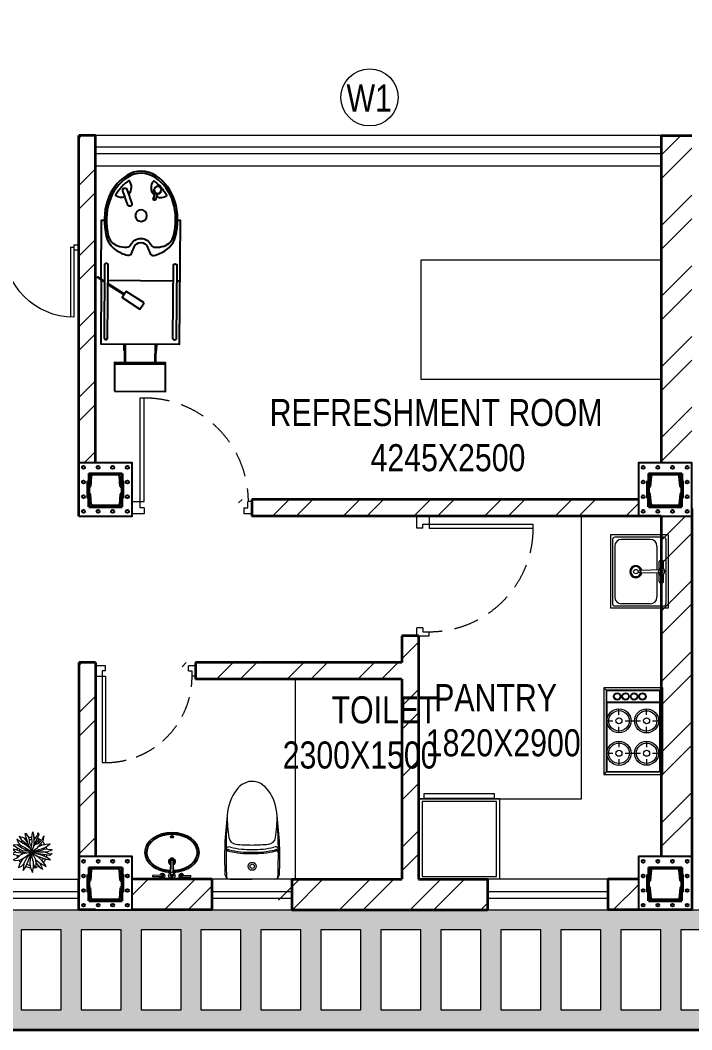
# Model space of a CAD drawing. Header units: millimetres. Extents: x 19543921 to 20171754, y -3528062 to -3222959.
# Drawn here: x 19589047 to 19594087, y -3297071 to -3289496 of the extents above; entities that cross this region are included whole.
import ezdxf

# ---------------------------------------------------------------- set-up
doc = ezdxf.new("R2010")
doc.units = ezdxf.units.MM
doc.header["$MEASUREMENT"] = 0
doc.linetypes.add('CONTINUA', pattern=[0])
doc.linetypes.add('DASHED', pattern=[0.75, 0.5, -0.25])
for name, color, linetype, lineweight in [('Door-Window', 112, 'Continuous', 15), ('EDIFICIO', 5, 'Continuous', 0), ('ele 1', 24, 'Continuous', 35), ('Fittings', 9, 'Continuous', 0), ('FURNITURE', 34, 'Continuous', 5), ('hach', 8, 'Continuous', 0), ('HACTH', 9, 'Continuous', 9), ('hatch LOW', 8, 'Continuous', 5), ('text', 142, 'Continuous', 9), ('wall', 1, 'Continuous', 35), ('wall line', 6, 'Continuous', 13), ('Windows', 4, 'Continuous', 13)]:
    doc.layers.add(name, color=color, linetype=linetype, lineweight=lineweight)
doc.layers.add('Mobiliario', color=50, linetype='CONTINUA')
doc.styles.add('DIM', font='arial.ttf', dxfattribs={"width": 0.8, "height": 45})
doc.linetypes.add('ZIGZAG', pattern='A,0.0001,-0.2,[131,ltypeshp.shx,S=0.2,R=0,X=-0.2,Y=0],-0.4,[131,ltypeshp.shx,S=0.2,R=180,X=0.2,Y=0],-0.2', length=0.8001)
pattern_1 = [(45, (-50772.9, -116626.18), (-265.165043, 265.165043), []), (45, (-50596.1, -116626.18), (-265.165043, 265.165043), [])]

# ---------------------------------------------------------------- blocks, each defined once
blk = doc.blocks.new('do')
at = {"layer": 'Windows', "linetype": 'Continuous'}
for p, q in [((99288.02, -486.03), (99285.02, -486.03)), ((99285.02, -486.03), (99285.02, -489.03)), ((99288.02, -489.03), (99285.02, -489.03)), ((99288.02, -486.03), (99288.02, -489.03)), ((99288.02, -487.53), (99288.02, -529.53, 0)), ((99290.02, -487.53), (99288.02, -487.53)), ((99290.02, -487.53), (99290.02, -529.53, 0)), ((99330.02, -486.03), (99330.02, -489.03)), ((99333.02, -486.03), (99330.02, -486.03)), ((99333.02, -489.03), (99330.02, -489.03)), ((99333.02, -486.03), (99333.02, -489.03))]:
    blk.add_line(p, q, dxfattribs=at)
blk.add_arc((99288.02, -487.53, 0), 42, 270, 0, dxfattribs=at)
blk = doc.blocks.new('MACETERA')
at = {"color": 1}
blk.add_line((0, 0), (-0.023, 0.006), dxfattribs=at)
for points in [[(0, 0), (-0.009, 0.043), (0.001, 0.132), (-0.001, 0.184), (0.008, 0.241), (0.013, 0.254), (0.021, 0.217), (0.024, 0.158), (0.022, 0.102), (0.012, 0.046)], [(-0.023, 0.049), (-0.079, 0.092), (-0.13, 0.124), (-0.168, 0.148), (-0.19, 0.167), (-0.172, 0.124), (-0.14, 0.087), (-0.089, 0.06), (-0.046, 0.036), (0, 0)], [(-0.053, 0.119), (-0.092, 0.175), (-0.159, 0.197), (-0.135, 0.159), (-0.072, 0.112), (-0.039, 0.082)], [(-0.006, 0.067), (-0.025, 0.11), (-0.033, 0.182), (-0.069, 0.23), (-0.087, 0.237), (-0.078, 0.19), (-0.045, 0.096), (0, 0)], [(0.024, 0.153), (0.059, 0.195), (0.075, 0.225), (0.074, 0.243), (0.086, 0.225), (0.08, 0.197), (0.043, 0.136), (0.017, 0.075)], [(0.039, 0.096), (0.092, 0.159), (0.08, 0.112)], [(-0.203, 0.005), (-0.252, -0.019), (-0.156, -0.042)], [(-0.101, -0.014), (-0.197, -0.001), (-0.218, 0.018), (-0.235, 0.04), (-0.247, 0.047), (-0.199, 0.034), (-0.143, 0.012), (-0.077, -0.003), (-0.042, -0.007)], [(0.07, 0.064), (0.118, 0.089), (0.177, 0.1), (0.23, 0.106), (0.195, 0.078), (0.147, 0.051), (0.114, 0.039), (0.085, 0.029), (0, 0)], [(0.054, -0.042), (0.13, -0.068), (0.178, -0.085), (0.234, -0.095), (0.188, -0.067), (0.134, -0.04), (0, 0)], [(0.165, 0.001), (0.226, -0.02), (0.253, -0.013), (0.223, -0.038), (0.17, -0.031), (0.051, -0.015)], [(-0.098, -0.068), (-0.13, -0.106), (-0.152, -0.141), (-0.167, -0.188), (-0.135, -0.179), (-0.102, -0.146)], [(0.042, -0.088), (0.053, -0.134), (0.103, -0.195), (0.135, -0.211), (0.123, -0.185), (0.101, -0.135)], [(0.02, -0.157), (0.049, -0.199), (0.053, -0.134)]]:
    blk.add_lwpolyline(points, dxfattribs=at)
for points in [[(0, 0), (0.007, 0.034), (0.032, 0.093), (0.088, 0.116), (0.131, 0.164), (0.15, 0.206), (0.138, 0.141), (0.098, 0.098), (0.083, 0.078), (0.053, 0.044), (0.028, 0.028)], [(-0.034, 0.009), (-0.119, 0.02), (-0.182, 0.05), (-0.245, 0.095), (-0.184, 0.096), (-0.125, 0.057), (-0.023, 0.006)], [(-0.058, -0.009), (-0.114, -0.017), (-0.147, -0.037), (-0.182, -0.069), (-0.235, -0.095), (-0.207, -0.104), (-0.144, -0.096), (-0.079, -0.057), (0, 0)], [(0, 0), (-0.063, -0.071), (-0.1, -0.136), (-0.11, -0.229), (-0.088, -0.201), (-0.06, -0.139)], [(0, 0), (-0.021, -0.074), (-0.028, -0.146), (-0.016, -0.194), (0.007, -0.254), (0.02, -0.186), (0.018, -0.123), (0.003, -0.071)], [(0, 0), (0.124, 0.028), (0.167, 0.043), (0.201, 0.041), (0.241, 0.035), (0.253, 0.029), (0.227, 0.018), (0.185, 0.001), (0.137, 0.002), (0.077, 0.003)], [(0.044, -0.09), (0.09, -0.129), (0.131, -0.151), (0.179, -0.176), (0.162, -0.149), (0.123, -0.101), (0.082, -0.06), (0.041, -0.034), (0, 0)]]:
    blk.add_lwpolyline(points, close=True, dxfattribs=at)
at = {"layer": 'EDIFICIO', "color": 2}
for radius, start, end in [(0.19, 128.2978, 136.362), (0.16, 125.3693, 134.0421), (0.19, 112.1899, 117.0444), (0.16, 112.7112, 115.423), (0.19, 90.1802, 100.4342), (0.16, 89.9979, 100.8527), (0.19, 75.6246, 83.1915), (0.16, 80.7652, 81.2941), (0.16, 62.3359, 71.6005), (0.19, 52.5178, 69.5104), (0.16, 53.3221, 57.9441), (0.19, 31.7493, 46.1797), (0.19, 163.8479, 170.2619), (0.19, 145.2798, 152.1809), (0.16, 165.5076, 172.4516), (0.16, 147.0701, 153.3756), (0.16, 36.1162, 45.9028), (0.16, 15.195, 20.2569), (0.19, 13.7843, 21.7469), (0.19, 358.5598, 1.7002), (0.19, 189.6175, 199.5133), (0.19, 210.2727, 220.9121), (0.16, 213.0771, 217.8063), (0.16, 321.2355, 333.976), (0.19, 319.2904, 335.102), (0.16, 343.0791, 350.6145), (0.19, 341.495, 350.882), (0.19, 233.6284, 237.1202), (0.19, 245.9289, 264.8917), (0.16, 246.0356, 261.1889), (0.19, 275.5434, 282.5925), (0.16, 276.7132, 278.0847), (0.19, 285.0748, 296.5945), (0.16, 288.7207, 294.0346), (0.19, 305.6719, 310.6457)]:
    blk.add_arc((0, -0.003), radius, start, end, dxfattribs=at)
blk = doc.blocks.new('tht')
at = {"layer": 'Fittings'}
for p in [(672498.79, -367827.02), (672511.67, -367827.02)]:
    blk.add_line(p, (672505.23, -367827.02), dxfattribs=at)
for radius in [1.17, 0.634]:
    blk.add_circle((672505.23, -367823.24), radius, dxfattribs=at)
for centre, radius, start, end in [((672598.59, -367820.91), 101.47, 172.8664, 182.5999), ((672667.29, -367819.26), 169.75, 176.3006, 182.4712), ((672541.19, -367808.57), 43.29, 179.6519, 188.297), ((672469.27, -367808.57), 43.29, 351.703, 0.3481), ((672411.87, -367820.91), 101.47, 357.4001, 7.1336), ((672343.17, -367819.26), 169.75, 357.5288, 3.6994), ((672500.68, -367814.39), 2.36, 190.4701, 264.6079), ((672509.78, -367814.39), 2.36, 275.3921, 349.5299), ((672498.28, -367819.07), 0.741, 72.3593, 185.9315), ((672498.21, -367819.43), 0.718, 73.3813, 156.4724), ((672498.46, -367818.44), 0.947, 62.2033, 161.9404), ((672504.3, -367795.78), 23.7, 255.6185, 272.2533), ((672504.3, -367795.78), 23.31, 255.6185, 272.2533), ((672504.3, -367796.55), 21.73, 255.6185, 272.4575), ((672505.55, -367762.72), 54.26, 264.6079, 269.6591), ((672504.91, -367762.72), 54.26, 270.3409, 275.3921), ((672506.16, -367796.55), 21.73, 267.5425, 284.3815), ((672506.16, -367795.78), 23.7, 267.7467, 284.3815), ((672506.16, -367795.78), 23.31, 267.7467, 284.3815), ((672512, -367818.44), 0.947, 18.0596, 117.7967), ((672512.18, -367819.07), 0.741, 354.0685, 107.6407), ((672512.25, -367819.43), 0.718, 23.5276, 106.6187), ((672498.79, -367825.44), 1.57, 182.5999, 270), ((672511.67, -367825.44), 1.57, 270, 357.4001)]:
    blk.add_arc(centre, radius, start, end, dxfattribs=at)
blk.add_ellipse((672505.23, -367809.67), major_axis=(0, -11.39), ratio=0.648116, start_param=1.570796, end_param=4.592942, dxfattribs=at)
blk = doc.blocks.new('A$C604E024C')
at = {"layer": 'Fittings', "color": 9, "linetype": 'ByBlock'}
for p, q in [((-107, 6), (-198, 9)), ((-101, 4), (-101, -4)), ((-101, 4), (-101, 1)), ((-101, 4), (-101, 4)), ((-101, 1), (-97, 1)), ((-101, 0), (-101, -4)), ((-101, 0), (-97, 0)), ((-97, 4), (-97, 1)), ((-97, 4), (-96, 4)), ((-96, 4), (-96, -4)), ((-6, 4), (-6, -4)), ((-6, 4), (-5, 4)), ((-5, 4), (-5, -4)), ((0, 13), (0, -13)), ((1, 4), (1, -4)), ((1, 4), (3, 4)), ((2, 4), (2, 1)), ((2, 4), (3, 4)), ((2, 1), (3, 1)), ((100, 2), (101, 2)), ((107, 6), (198, 9)), ((199, 8), (199, -8)), ((-107, -6), (-198, -9)), ((-101, -4), (-101, -4)), ((-101, -4), (-101, -4)), ((-97, 0), (-97, -4)), ((-97, -4), (-96, -4)), ((-96, -4), (-96, -4)), ((-6, -4), (-1, -4)), ((-5, -4), (-1, -4)), ((-1, -4), (-1, -4)), ((1, -4), (3, -4)), ((2, 0), (2, -4)), ((2, 0), (3, 0)), ((2, -4), (3, -4)), ((100, -2), (101, -2)), ((107, -6), (198, -9))]:
    blk.add_line(p, q, dxfattribs=at)
for points in [[(35, -3), (35, -3, 0.267949), (35, 2), (20, 29, 0.267949), (15, 31), (-15, 31, 0.267949), (-20, 29), (-35, 2, 0.267949), (-35, -3)], [(0, 13), (-5, 13, 0.267949), (-9, 10), (-13, 2, 0.267949), (-13, -3), (-9, -10, 0.267949), (-5, -13), (0, -13)], [(0, 13), (5, 13, -0.267949), (9, 10), (13, 2, -0.267949), (13, -3), (9, -10, -0.267949), (5, -13), (0, -13)], [(-15, -149, 0.267949), (-15, -154), (-9, -163, 0.267949), (-5, -166), (0, -166)], [(15, -149, -0.267949), (15, -154), (9, -163, -0.267949), (5, -166), (0, -166)]]:
    blk.add_lwpolyline(points, format="xyb", dxfattribs=at)
for centre, radius, start, end in [((-148, 0), 51.6, 171.6285, 188.3715), ((-198, 8), 1, 88.5767, 180), ((-99, 0), 27.8, 193.9353, 166.0647), ((-99, 0), 16.1, 203.4772, 156.5228), ((-99, 0), 13.6, 207.8254, 152.1746), ((-99, 0), 10.7, 215.7665, 144.2335), ((3, 2), 1.6, 270, 90.0142), ((3, 2), 2.2, 301.4048, 90), ((3, -2), 2.5, 270, 62.7097), ((99, 0), 27.8, 13.9353, 346.0647), ((99, 0), 16.1, 23.4772, 336.5228), ((99, 0), 13.6, 27.8254, 332.1746), ((99, 0), 10.7, 35.7665, 324.2335), ((198, 8), 1, 0, 91.4233), ((-198, -8), 1, 180, 271.4233), ((-325, -117), 312, 354.1333, 21.5654), ((-1093, -110), 1085, 357.1828, 5.6778), ((3, -2), 1.9, 270, 90), ((1084, -109), 1075, 174.3028, 182.8736), ((325, -117), 312, 158.4157, 185.9255), ((198, -8), 1, 268.5767, 0)]:
    blk.add_arc(centre, radius, start, end, dxfattribs=at)
blk.add_ellipse((99, 0), major_axis=(0, 4.4), ratio=0.647537, start_param=-0.996154, end_param=4.137747, dxfattribs=at)
blk.add_open_spline([(100, 2), (100, 3), (100, 3), (100, 3), (99, 4), (99, 4), (99, 4), (99, 4), (98, 4), (98, 4), (98, 3), (97, 3), (97, 3), (97, 2), (97, 2), (96, 1), (96, 0), (96, 0), (96, -2), (97, -2), (97, -3), (97, -3), (98, -4), (98, -4), (99, -4), (99, -4), (99, -4), (100, -3), (100, -3), (100, -3), (100, -2)], degree=3, knots=[5.296065, 5.296065, 5.296065, 5.296065, 5.668493, 5.668493, 6.044953, 6.044953, 6.283185, 6.283185, 6.283185, 6.618814, 6.618814, 6.954443, 6.954443, 7.290072, 7.290072, 7.6257, 7.6257, 8.094621, 8.094621, 8.563542, 8.563542, 8.940002, 8.940002, 9.316461, 9.316461, 9.692921, 9.692921, 10.069381, 10.069381, 10.411893, 10.411893, 10.411893, 10.411893], dxfattribs=at)
blk = doc.blocks.new('basin')
at = {"layer": 'HACTH', "lineweight": -3}
for radius, start, end in [(1.14, 113.503, 66.2712), (0.79, 126.715, 52.8739)]:
    blk.add_arc((134195.31, -39122.53), radius, start, end, dxfattribs=at)
at = {"layer": 'HACTH'}
blk.add_ellipse((134195.31, -39125.83), major_axis=(-9.97, 0), ratio=0.736887, start_param=4.757716, end_param=10.948885, dxfattribs=at)
at = {"layer": 'HACTH', "linetype": 'ByBlock'}
blk.add_ellipse((134195.31, -39125.83), major_axis=(9.97, 0), ratio=0.736887, dxfattribs=at)
at = {"layer": 'HACTH', "lineweight": -3}
blk.add_ellipse((134195.31, -39131.57), major_axis=(0.448, 0), ratio=0.674502, dxfattribs=at)
blk.add_open_spline([(134194.69, -39119.15), (134194.32, -39119.17), (134193.96, -39119.2), (134193.09, -39119.32), (134192.57, -39119.42), (134191.58, -39119.69), (134191.1, -39119.85), (134190.19, -39120.23), (134189.76, -39120.45), (134188.95, -39120.93), (134188.57, -39121.2), (134187.89, -39121.77), (134187.59, -39122.07), (134187.06, -39122.71), (134186.83, -39123.04), (134186.45, -39123.73), (134186.3, -39124.08), (134186.09, -39124.79), (134186.03, -39125.15), (134185.99, -39125.61), (134185.99, -39125.72), (134185.99, -39125.83), (134185.99, -39126.08), (134186.01, -39126.34), (134186.11, -39126.94), (134186.2, -39127.29), (134186.47, -39127.97), (134186.64, -39128.31), (134187.06, -39128.96), (134187.31, -39129.28), (134187.88, -39129.88), (134188.2, -39130.16), (134188.9, -39130.7), (134189.28, -39130.94), (134190.1, -39131.39), (134190.53, -39131.59), (134191.45, -39131.93), (134191.92, -39132.08), (134192.9, -39132.31), (134193.4, -39132.4), (134194.43, -39132.51), (134194.94, -39132.53), (134195.97, -39132.52), (134196.49, -39132.48), (134197.5, -39132.35), (134198, -39132.25), (134198.97, -39132), (134199.44, -39131.84), (134200.34, -39131.48), (134200.76, -39131.27), (134201.56, -39130.8), (134201.93, -39130.55), (134202.61, -39130), (134202.91, -39129.71), (134203.45, -39129.1), (134203.69, -39128.78), (134204.08, -39128.12), (134204.24, -39127.78), (134204.48, -39127.09), (134204.56, -39126.74), (134204.64, -39126.04), (134204.64, -39125.69), (134204.57, -39124.98), (134204.49, -39124.62), (134204.25, -39123.91), (134204.09, -39123.56), (134203.69, -39122.89), (134203.45, -39122.56), (134202.89, -39121.93), (134202.58, -39121.63), (134201.88, -39121.07), (134201.49, -39120.81), (134200.67, -39120.35), (134200.22, -39120.13), (134199.3, -39119.77), (134198.81, -39119.62), (134197.81, -39119.37), (134197.29, -39119.28), (134196.49, -39119.19), (134196.22, -39119.16), (134195.94, -39119.15)], degree=3, knots=[4.778413, 4.778413, 4.778413, 4.778413, 4.89303, 4.89303, 5.060537, 5.060537, 5.228045, 5.228045, 5.395552, 5.395552, 5.56306, 5.56306, 5.730567, 5.730567, 5.898075, 5.898075, 6.065582, 6.065582, 6.233089, 6.233089, 6.283185, 6.283185, 6.283185, 6.401225, 6.401225, 6.564378, 6.564378, 6.727532, 6.727532, 6.890685, 6.890685, 7.053839, 7.053839, 7.216992, 7.216992, 7.380146, 7.380146, 7.543299, 7.543299, 7.706452, 7.706452, 7.869606, 7.869606, 8.032759, 8.032759, 8.195913, 8.195913, 8.359066, 8.359066, 8.52222, 8.52222, 8.685373, 8.685373, 8.848527, 8.848527, 9.01168, 9.01168, 9.174834, 9.174834, 9.337987, 9.337987, 9.501141, 9.501141, 9.668648, 9.668648, 9.836155, 9.836155, 10.003663, 10.003663, 10.17117, 10.17117, 10.338678, 10.338678, 10.506185, 10.506185, 10.673693, 10.673693, 10.8412, 10.8412, 10.929386, 10.929386, 10.929386, 10.929386], dxfattribs=at)
at = {"layer": 'HACTH'}
blk.add_open_spline([(134195.86, -39131.57), (134195.86, -39131.55), (134195.86, -39131.52), (134195.84, -39131.46), (134195.83, -39131.44), (134195.79, -39131.36), (134195.75, -39131.32), (134195.66, -39131.25), (134195.6, -39131.23), (134195.46, -39131.18), (134195.36, -39131.16), (134195.17, -39131.17), (134195.07, -39131.2), (134194.94, -39131.27), (134194.9, -39131.3), (134194.83, -39131.37), (134194.8, -39131.4), (134194.77, -39131.48), (134194.76, -39131.52), (134194.75, -39131.6), (134194.76, -39131.65), (134194.79, -39131.73), (134194.81, -39131.76), (134194.87, -39131.83), (134194.9, -39131.86), (134194.98, -39131.9), (134195.02, -39131.92), (134195.15, -39131.97), (134195.25, -39131.99), (134195.44, -39131.98), (134195.54, -39131.95), (134195.67, -39131.89), (134195.72, -39131.85), (134195.79, -39131.78), (134195.81, -39131.75), (134195.85, -39131.67), (134195.86, -39131.63), (134195.86, -39131.58), (134195.86, -39131.58), (134195.86, -39131.57)], degree=3, knots=[0, 0, 0, 0, 0.188397, 0.188397, 0.376794, 0.376794, 0.73698, 0.73698, 1.097166, 1.097166, 1.657793, 1.657793, 2.21842, 2.21842, 2.564182, 2.564182, 2.840364, 2.840364, 3.116547, 3.116547, 3.39273, 3.39273, 3.668913, 3.668913, 3.945096, 3.945096, 4.221279, 4.221279, 4.783807, 4.783807, 5.346334, 5.346334, 5.697184, 5.697184, 5.974645, 5.974645, 6.252106, 6.252106, 6.283185, 6.283185, 6.283185, 6.283185], dxfattribs=at)
at = {"layer": 'HACTH', "xscale": 0.03499430959345774, "yscale": 0.03499430959345774, "zscale": 0.03499430959345774, "rotation": 359.9929103328581}
blk.add_blockref('A$C604E024C', (134195.31, -39117.12), dxfattribs=at)
blk = doc.blocks.new('hair wash')
for p, q in [((19159294.1, -2777748.1), (19158911.3, -2777748.1)), ((19158985.9, -2777900.5), (19158985.9, -2777759.4)), ((19158991.1, -2777900.5), (19158991.1, -2777759.4)), ((19159214.3, -2777900.5), (19159214.3, -2777759.4)), ((19159219.5, -2777900.5), (19159219.5, -2777759.4)), ((19158979.3, -2778268.6), (19158857.7, -2778346.1)), ((19158982.2, -2778273.2), (19158857.7, -2778352.5)), ((19158806.8, -2778374.6), (19158813.1, -2778374.6)), ((19158823.1, -2778374.6), (19158832.2, -2778374.6)), ((19159347.6, -2778374.6), (19158857.7, -2778374.6)), ((19159398.6, -2778374.6), (19159373.1, -2778374.6))]:
    blk.add_line(p, q)
for points in [[(19158911.3, -2777545.7), (19159294.1, -2777545.7), (19159294.1, -2777759.4), (19158911.3, -2777759.4)], [(19159129.4, -2778209.8), (19158996, -2778294.9), (19158965.8, -2778247.5), (19159099.2, -2778162.4)]]:
    blk.add_lwpolyline(points, close=True)
for points in [[(19158806.8, -2778378.6), (19158806.8, -2777900.5), (19159398.6, -2777900.5), (19159398.6, -2778828.1), (19159377.8, -2778827.9)], [(19158981.3, -2777900.5), (19158981.3, -2777852.4), (19158985.9, -2777852.4)], [(19159224.1, -2777900.5), (19159224.1, -2777852.4), (19159219.5, -2777852.4)], [(19158806.8, -2778385.1), (19158806.8, -2778828.1), (19158828, -2778827.9)]]:
    blk.add_lwpolyline(points)
for points in [[(19158857.7, -2777944.9), (19158857.7, -2778498, -0.441565), (19158832.2, -2778498), (19158832.2, -2777944.9, -1.013148)], [(19159347.6, -2777944.9), (19159347.6, -2778498, 0.441565), (19159373.1, -2778498), (19159373.1, -2777944.9, 1.013148)], [(19159362.5, -2778707.8, -0.138205), (19159356.1, -2778973.2, -0.171628), (19159215.4, -2779162.6, -0.304545), (19158990.9, -2779162.7, -0.171628), (19158850, -2778973.6, -0.138205), (19158843.1, -2778708.3, -0.180776), (19158913.9, -2778606.2, -0.091821), (19159003.4, -2778565.9, -0.360107), (19159032.7, -2778580, -0.019587), (19159051.7, -2778626.5, 0.7), (19159153.8, -2778626.4, -0.019587), (19159172.7, -2778579.9, -0.360107), (19159202, -2778565.7, -0.091821), (19159291.5, -2778605.9, -0.180776)], [(19159026, -2778644.2, 0.633555), (19159179.5, -2778644, -0.285327), (19159206.6, -2778626.5, -0.080891), (19159276.5, -2778636.5, -0.259594), (19159347.7, -2778711.6, -0.138205), (19159341.5, -2778968.6, -0.171628), (19159206.9, -2779149.9, -0.304545), (19158999.4, -2779150, -0.171628), (19158864.6, -2778969, -0.138205), (19158857.9, -2778712, -0.259594), (19158929, -2778636.8, -0.080891), (19158998.8, -2778626.7, -0.285327)], [(19159003.2, -2778944, -0.000126), (19158964.6, -2779047.2, 1.002106), (19158996.2, -2779058.6, -0.00228), (19159032.9, -2778954.8, 0.99669)]]:
    blk.add_lwpolyline(points, format="xyb", close=True)
for points in [[(19158832.2, -2778368.8), (19158782.2, -2778400.7, -1.000054), (19158779.3, -2778396.2), (19158832.2, -2778362.4)], [(19159008.6, -2779023.2, -0.400503), (19159010, -2779126.3, -0.120572), (19158911.2, -2779015.1, -0.248089), (19158980.3, -2779005.1)], [(19159219.6, -2779007.4, -0.271844), (19159294.9, -2779014.8, -0.120572), (19159196.3, -2779126.2, -0.424525), (19159202, -2779018.8)], [(19159208.9, -2779037.9), (19159192.8, -2778993.4, -0.82509), (19159211.9, -2778986.1), (19159228.1, -2779030.9)]]:
    blk.add_lwpolyline(points, format="xyb")
for centre, radius in [((19159102.9, -2778863.5), 43.4), ((19159226.8, -2779057.6), 26.6)]:
    blk.add_circle(centre, radius)
for centre, radius, start, end in [((19159203.9, -2778994), 10.2, 23.29294, 196.51456), ((19159225, -2779052.8), 26.6, 132.30482, 205.61918), ((19159225, -2779052.8), 26.6, 14.59822, 87.01639)]:
    blk.add_arc(centre, radius, start, end)
blk = doc.blocks.new('ESTUFA')
at = {"layer": 'FURNITURE'}
for p, q in [((678.364, 239.2337), (678.344, 239.2537)), ((678.364, 239.2337), (678.364, 238.5537)), ((678.814, 239.2337), (678.364, 239.2337)), ((678.369, 239.2287), (678.369, 238.6587)), ((678.809, 239.2287), (678.369, 239.2287)), ((678.809, 238.6587), (678.809, 239.2287)), ((678.814, 239.2337), (678.834, 239.2537)), ((678.814, 238.5537), (678.814, 239.2337)), ((678.479, 239.1287), (678.479, 239.1781)), ((678.7085, 239.1287), (678.7085, 239.1787)), ((678.429, 239.0787), (678.369, 239.0787)), ((678.6585, 239.0787), (678.529, 239.0787)), ((678.809, 239.0787), (678.7585, 239.0787)), ((678.479, 238.9781), (678.479, 239.0287)), ((678.7085, 238.9787), (678.7085, 239.0287)), ((678.479, 238.9094), (678.479, 238.8587)), ((678.7085, 238.9087), (678.7085, 238.8587)), ((678.429, 238.8087), (678.369, 238.8087)), ((678.6585, 238.8087), (678.529, 238.8087)), ((678.809, 238.8087), (678.7585, 238.8087)), ((678.479, 238.7587), (678.479, 238.7094)), ((678.7085, 238.7587), (678.7085, 238.7087)), ((678.369, 238.6587), (678.809, 238.6587)), ((678.369, 238.6537), (678.369, 238.5587)), ((678.369, 238.6537), (678.809, 238.6537)), ((678.809, 238.6537), (678.809, 238.5587)), ((678.364, 238.5537), (678.344, 238.5337)), ((678.364, 238.5537), (678.814, 238.5537)), ((678.369, 238.5587), (678.809, 238.5587)), ((678.814, 238.5537), (678.834, 238.5337))]:
    blk.add_line(p, q, dxfattribs=at)
blk.add_lwpolyline([(678.344, 238.5337), (678.834, 238.5337), (678.834, 239.2537), (678.344, 239.2537)], close=True, dxfattribs=at)
for centre, radius in [((678.479, 239.0781), 0.1), ((678.479, 239.0781), 0.085), ((678.7085, 239.0787), 0.1), ((678.7085, 239.0787), 0.085), ((678.479, 239.0787), 0.025), ((678.7085, 239.0787), 0.025), ((678.479, 238.8094), 0.1), ((678.479, 238.8094), 0.085), ((678.7085, 238.8087), 0.1), ((678.7085, 238.8087), 0.085), ((678.479, 238.8087), 0.025), ((678.7085, 238.8087), 0.025), ((678.5136, 238.6065), 0.03), ((678.5836, 238.6065), 0.03), ((678.6536, 238.6062), 0.03), ((678.7236, 238.6062), 0.03), ((678.5136, 238.6065), 0.025), ((678.5836, 238.6065), 0.025), ((678.6536, 238.6062), 0.025), ((678.7236, 238.6062), 0.025)]:
    blk.add_circle(centre, radius, dxfattribs=at)
blk = doc.blocks.new('LAVAPLATOS')
at = {"layer": 'FURNITURE'}
for p, q in [((674.5951, 237.8736), (674.5951, 237.3236)), ((675.0284, 237.8736), (674.5951, 237.8736)), ((674.9951, 237.8569), (674.6284, 237.8569)), ((675.0284, 237.8736), (675.0284, 237.3236)), ((674.6117, 237.8402), (674.6117, 237.3569)), ((674.6284, 237.7902), (674.6284, 237.4069)), ((674.8951, 237.8402), (674.6784, 237.8402)), ((674.9451, 237.7902), (674.9451, 237.6102)), ((675.0117, 237.8402), (675.0117, 237.3569)), ((674.9617, 237.6172), (674.9617, 237.6736)), ((674.9867, 237.6819), (674.9701, 237.6819)), ((674.9951, 237.6172), (674.9951, 237.6736)), ((674.9784, 237.6111), (674.8159, 237.6069)), ((674.9784, 237.5861), (674.8159, 237.5902)), ((674.9451, 237.5869), (674.9451, 237.4069)), ((674.9617, 237.5236), (674.9617, 237.5799)), ((674.9951, 237.5236), (674.9951, 237.5799)), ((674.9867, 237.5152), (674.9701, 237.5152)), ((674.9951, 237.3402), (674.6284, 237.3402)), ((674.8951, 237.3569), (674.6784, 237.3569)), ((675.0284, 237.3236), (674.5951, 237.3236))]:
    blk.add_line(p, q, dxfattribs=at)
for centre, radius in [((674.7867, 237.5986), 0.0167), ((674.8159, 237.5986), 0.00833), ((674.9659, 237.5986), 0.00833)]:
    blk.add_circle(centre, radius, dxfattribs=at)
for centre, radius, start, end in [((674.6284, 237.8402), 0.0167, 90, 180), ((674.9951, 237.8402), 0.0167, 0, 90), ((674.6784, 237.7902), 0.05, 90, 180), ((674.8951, 237.7902), 0.05, 0, 90), ((674.7867, 237.5986), 0.0458, 10.99213, 349.00815), ((674.7867, 237.5986), 0.0375, 13.13536, 346.86499), ((674.9701, 237.6736), 0.00833, 90, 180), ((674.9867, 237.6736), 0.00833, 0, 90), ((674.9784, 237.5986), 0.025, 208.52029, 151.47963), ((674.9784, 237.5986), 0.0125, 218.94244, 141.05756), ((674.9701, 237.5236), 0.00833, 180, 270), ((674.9867, 237.5236), 0.00833, 270, 0), ((674.6784, 237.4069), 0.05, 180, 270), ((674.8951, 237.4069), 0.05, 270, 0), ((674.6284, 237.3569), 0.0167, 180, 270), ((674.9951, 237.3569), 0.0167, 270, 0)]:
    blk.add_arc(centre, radius, start, end, dxfattribs=at)
blk = doc.blocks.new('3-0')
at = {"layer": 'Door-Window', "ltscale": 3}
for p, q in [((11063.05, 10097.68), (11065.97, 10099.9)), ((11065.25, 10097.81), (11066.71, 10098.92)), ((11065.97, 10099.9), (11066.71, 10098.92)), ((11063.05, 10097.68), (11064.53, 10095.73)), ((11065.99, 10096.84), (11064.53, 10095.73)), ((11065.99, 10096.84), (11065.25, 10097.81)), ((11085.5, 10074.13), (11110.32, 10092.96)), ((11111.05, 10091.97), (11110.32, 10092.96)), ((11086.24, 10073.15), (11111.05, 10091.97)), ((11086.24, 10073.15), (11085.5, 10074.13)), ((11084.04, 10073.02), (11082.57, 10071.91)), ((11082.57, 10071.91), (11084.79, 10068.98)), ((11084.04, 10073.02), (11084.78, 10072.04)), ((11084.78, 10072.04), (11086.24, 10073.15)), ((11084.79, 10068.98), (11087.72, 10071.2)), ((11087.72, 10071.2), (11086.24, 10073.15))]:
    blk.add_line(p, q, dxfattribs=at)
at = {"layer": 'Door-Window', "color": 9, "linetype": 'DASHED', "lineweight": 18, "ltscale": 15}
blk.add_arc((11085.5, 10074.13), 31.16, 37.1906, 127.1465, dxfattribs=at)
blk = doc.blocks.new('A$C46405F3B')
for p, q in [((0, 565.1), (560, 565.1)), ((0, 0), (0, 565.1)), ((560, 565.1), (560, 0)), ((560, 0), (0, 0))]:
    blk.add_line(p, q)
for points in [[(33.6, 600), (522.6, 600), (522.6, 565.1), (33.6, 565.1)], [(540, 545.1), (20, 545.1), (20, 20), (540, 20)]]:
    blk.add_lwpolyline(points, close=True)
blk = doc.blocks.new('c-section')
at = {"layer": 'wall'}
for p, q in [((75, 318.1), (325, 318.1)), ((75, 318.1), (75, 218.1)), ((296.3, 310.9), (103.7, 310.9)), ((325, 318.1), (325, 218.1)), ((91.8, 300.1), (85.6, 220.9)), ((314.4, 220.9), (308.2, 300.1)), ((82.4, 218.1), (75, 218.1)), ((75, 68.1), (75, 168.1)), ((82.4, 168.1), (75, 168.1)), ((91.8, 86), (85.6, 165.2)), ((314.4, 165.2), (308.2, 86)), ((325, 218.1), (317.6, 218.1)), ((325, 168.1), (317.6, 168.1)), ((325, 68.1), (325, 168.1)), ((75, 68.1), (325, 68.1)), ((296.3, 75.3), (103.7, 75.3))]:
    blk.add_line(p, q, dxfattribs=at)
at = {"layer": 'wall', "color": 2, "lineweight": -3}
blk.add_lwpolyline([(0, 0), (400, 0), (400, 400), (0, 400)], close=True, dxfattribs=at)
at = {"layer": 'wall', "linetype": 'Continuous', "ltscale": 1000}
for points in [[(68.7, 264.2), (75, 264.2), (75, 135.8), (68.7, 135.8)], [(325, 264.2), (331.3, 264.2), (331.3, 135.8), (325, 135.8)]]:
    blk.add_lwpolyline(points, close=True, dxfattribs=at)
at = {"layer": 'wall', "color": 2, "lineweight": -3}
for centre in [(35, 365), (145, 365), (255, 365), (365, 365), (35, 255), (365, 255), (35, 145), (365, 145), (35, 35), (145, 35), (255, 35), (365, 35)]:
    blk.add_circle(centre, 11, dxfattribs=at)
at = {"layer": 'wall'}
for centre, radius, start, end in [((103.7, 298.9), 12, 90, 174), ((296.3, 298.9), 12, 6, 90), ((82.4, 221.3), 3.2, 270, 354), ((82.4, 164.9), 3.2, 6, 90), ((317.6, 221.3), 3.2, 186, 270), ((317.6, 164.9), 3.2, 90, 174), ((103.7, 87.3), 12, 186, 270), ((296.3, 87.3), 12, 270, 354)]:
    blk.add_arc(centre, radius, start, end, dxfattribs=at)
blk = doc.blocks.new('block 1')
at = {"layer": 'EDIFICIO', "ltscale": 7}
blk.add_lwpolyline([(19598526, -3261222.8), (19598526, -3261522.8), (19599126, -3261522.8), (19599126, -3261222.8)], close=True, dxfattribs=at)

msp = doc.modelspace()

# ---------------------------------------------------------------- hatches: boundary and pattern name
at = {"layer": 'hach', "linetype": 'Continuous', "ltscale": 1000}
h = msp.add_hatch(dxfattribs=at)
h.set_pattern_fill('SWAMP', color=256, scale=500)
h.set_pattern_definition([(0, (385626.55, -568438.57), (250, 433.0127015), [62.5, -437.5]), (90, (385657.8, -568438.57), (-250, 433.0127015), [31.25, -834.775403]), (90, (385665.62, -568438.57), (-250, 433.0127015), [25, -841.025403]), (90, (385650, -568438.57), (-250, 433.0127015), [25, -841.025403]), (60, (385673.43, -568438.57), (-250, 433.012702), [20, -480]), (120, (385642.2, -568438.57), (-500, 2e-07), [20, -480])])
h.paths.add_polyline_path([(19595635.5, -3285769.4), (19595557.3, -3282323.9), (19594929.4, -3282338.1), (19595007.6, -3285783.6)], flags=16)
h.paths.add_polyline_path([(19596998.1, -3285512.2), (19596937.1, -3282824.1), (19596309.2, -3282838.3), (19596370.1, -3285526.4)])
edge = h.paths.add_edge_path()
edge.add_line((19592351.7, -3287171.4), (19595082.3, -3287171.4))
edge.add_line((19595082.3, -3287171.4), (19595082.3, -3288671.4))
edge.add_line((19595082.3, -3288671.4), (19595082.3, -3289071.3))
edge.add_line((19595082.3, -3289071.3), (19595082.3, -3290471.4))
edge.add_line((19595082.3, -3290471.4), (19596554.1, -3290471.4))
edge.add_line((19596554.1, -3290471.4), (19596554.1, -3282136.4))
edge.add_line((19596554.1, -3282136.4), (19592054.1, -3282136.4))
edge.add_line((19592054.1, -3282136.4), (19589361.3, -3282030.3))
edge.add_line((19589361.3, -3282030.3), (19589361.3, -3287171.4))
edge.add_line((19589361.3, -3287171.4), (19591546, -3287171.4))
edge.add_line((19591546, -3287171.4), (19591736, -3287171.4))
edge.add_line((19591736, -3287171.4), (19592328.2, -3287171.4))
edge.add_arc((19476882.5, -3284829.6), 115469.4, 358.837925, 359.885735)
edge.add_line((19592351.7, -3285059.8), (19592351.7, -3287171.4))
edge = h.paths.add_edge_path(flags=17)
edge.add_line((19591395.4, -3288071.4), (19592297, -3288071.4))
edge.add_arc((19507035.7, -3285017.8), 85316, 357.948858, 358.049656)
edge.add_line((19592302.3, -3287921.4), (19591395.4, -3287921.4))
edge.add_line((19591395.4, -3287921.4), (19591395.4, -3288071.4))
h = msp.add_hatch(dxfattribs=at)
h.set_pattern_fill('GRAVEL', color=256, scale=100)
h.set_pattern_definition([(228.012787504, (4630.881, -25771.991), (-800, -900), [13.4536, -1331.9088047]), (184.969740728, (4621.881, -25781.991), (1200, 100), [23.0868, -2285.5924761]), (132.510447078, (4598.881, -25783.991), (1000, -1100), [16.2788, -1611.6032596]), (267.273689006, (4559.881, -25808.991), (100, 2000), [21.0238, -2081.35580416]), (292.833654178, (4558.881, -25829.991), (-500, 1200), [20.6155, -2040.9373128]), (357.273689006, (4566.881, -25848.991), (-2000, 100), [21.0238, -2081.35580416]), (37.694240467, (4587.881, -25849.991), (-1300, -1000), [27.8029, -2752.4848549]), (72.255328375, (4609.881, -25832.991), (700, 2200), [26.2488, -2598.6321497]), (121.429565615, (4617.881, -25807.991), (-800, 1300), [21.095, -2088.40731097]), (175.23635831, (4606.881, -25789.991), (1100, -100), [24.0832, -1180.0762579]), (222.397437798, (4582.881, -25787.991), (-1200, -1100), [31.1448, -3083.3375005]), (138.814074834, (4658.881, -25809.991), (-700, 600), [10.6301, -1052.38448127]), (171.46923439, (4650.881, -25802.991), (1300, -200), [20.2237, -2002.1511416]), (225, (4630.88, -25799.99), (-1e-14, -100), [14.1421, -127.27925624]), (203.198590514, (4623.881, -25787.991), (500, 200), [7.6158, -753.9615106]), (291.80140949, (4616.881, -25790.991), (-100, 300), [10.7703, -527.7461807]), (30.96375653, (4620.881, -25800.991), (300, 200), [17.4929, -565.6022895]), (161.56505118, (4635.88, -25791.99), (200, -100), [12.6491, -303.578666]), (16.389540334, (4558.881, -25790.991), (1000, 300), [17.72, -1754.28451467]), (70.34617594, (4575.881, -25785.991), (-400.0000000001, -1100.0000000003), [14.8661, -1471.74077473]), (293.198590514, (4635.881, -25771.991), (-200, 500), [15.2315, -746.3458106]), (343.610459666, (4641.881, -25785.991), (-1000, 300), [17.72, -1754.28451467]), (339.44395478, (4558.881, -25852.991), (-500, 200), [17.088, -837.31237453]), (294.77514057, (4574.881, -25858.991), (-500, 1100), [14.3178, -1417.46430633]), (66.80140949, (4636.881, -25871.991), (200, 500), [15.2315, -746.3458106]), (17.354024636, (4642.881, -25857.991), (-1300, -400), [16.7631, -1659.5423614]), (69.44395478, (4587.881, -25871.991), (-200, -500), [8.544, -845.85637453]), (101.30993247, (4630.881, -25871.991), (-100, 400), [5.099, -504.80295136]), (165.96375653, (4629.88, -25866.99), (300, -100), [20.6155, -391.69506256]), (186.009005957, (4609.881, -25861.991), (1000, 100), [19.105, -1891.39231745]), (303.69006753, (4620.88, -25809.99), (-100, 200), [14.4222, -346.13292755]), (353.157226587, (4628.881, -25821.991), (1700, -200), [25.1794, -2492.7562624]), (60.9453959, (4653.881, -25824.991), (-400, -700), [10.2956, -1019.2674141]), (90, (4658.88, -25815.99), (-100, 100), [6, -94]), (120.256437164, (4607.881, -25858.991), (400, -700), [13.8924, -1375.35199894]), (48.012787504, (4600.881, -25846.991), (800, 900), [26.9072, -1318.4552047]), (0, (4618.88, -25826.99), (100, 100), [26, -74]), (325.30484647, (4644.881, -25826.991), (1000, -700), [15.8114, -1565.3274301]), (254.0546041, (4657.881, -25835.991), (-100, -400), [14.5602, -713.45078893]), (207.645975364, (4653.881, -25849.991), (-1900, -1000), [23.7065, -2346.94741823]), (175.42607874, (4632.881, -25860.991), (-1300, 100), [25.0799, -2482.9073408])])
h.paths.add_polyline_path([(19592654.1, -3296321.4), (19592954.1, -3296321.4), (19592954.1, -3296921.4), (19592654.1, -3296921.4)], flags=16)
h.paths.add_polyline_path([(19592204.1, -3296321.4), (19592504.1, -3296321.4), (19592504.1, -3296921.4), (19592204.1, -3296921.4)], flags=16)
h.paths.add_polyline_path([(19593104.1, -3296321.4), (19593404.1, -3296321.4), (19593404.1, -3296921.4), (19593104.1, -3296921.4)], flags=16)
h.paths.add_polyline_path([(19591754.1, -3296321.4), (19592054.1, -3296321.4), (19592054.1, -3296921.4), (19591754.1, -3296921.4)], flags=16)
h.paths.add_polyline_path([(19593554.1, -3296321.4), (19593854.1, -3296321.4), (19593854.1, -3296921.4), (19593554.1, -3296921.4)], flags=16)
h.paths.add_polyline_path([(19591304.1, -3296321.4), (19591604.1, -3296321.4), (19591604.1, -3296921.4), (19591304.1, -3296921.4)], flags=16)
h.paths.add_polyline_path([(19594004.1, -3296321.4), (19594304.1, -3296321.4), (19594304.1, -3296921.4), (19594004.1, -3296921.4)], flags=16)
h.paths.add_polyline_path([(19590854.1, -3296321.4), (19591154.1, -3296321.4), (19591154.1, -3296921.4), (19590854.1, -3296921.4)], flags=16)
h.paths.add_polyline_path([(19594454.1, -3296321.4), (19594754.1, -3296321.4), (19594754.1, -3296921.4), (19594454.1, -3296921.4)], flags=16)
h.paths.add_polyline_path([(19590404.1, -3296321.4), (19590704.1, -3296321.4), (19590704.1, -3296921.4), (19590404.1, -3296921.4)], flags=16)
h.paths.add_polyline_path([(19594904.1, -3296321.4), (19595204.1, -3296321.4), (19595204.1, -3296921.4), (19594904.1, -3296921.4)], flags=16)
h.paths.add_polyline_path([(19589954.1, -3296321.4), (19590254.1, -3296321.4), (19590254.1, -3296921.4), (19589954.1, -3296921.4)], flags=16)
h.paths.add_polyline_path([(19595354.1, -3296321.4), (19595654.1, -3296321.4), (19595654.1, -3296921.4), (19595354.1, -3296921.4)], flags=16)
h.paths.add_polyline_path([(19589504.1, -3296321.4), (19589804.1, -3296321.4), (19589804.1, -3296921.4), (19589504.1, -3296921.4)], flags=16)
h.paths.add_polyline_path([(19589354.1, -3296321.4), (19589354.1, -3296921.4), (19589054.1, -3296921.4), (19589054.1, -3296321.4)], flags=16)
h.paths.add_polyline_path([(19588904.1, -3296321.4), (19588904.1, -3296921.4), (19588604.1, -3296921.4), (19588604.1, -3296321.4)], flags=16)
h.paths.add_polyline_path([(19595654.1, -3297071.4), (19595654.1, -3296171.4), (19588454.1, -3296171.4), (19588454.1, -3297071.4)])
at = {"layer": 'hatch LOW', "linetype": 'Continuous', "ltscale": 1000}
h = msp.add_hatch(dxfattribs=at)
h.set_pattern_fill('ANSI32', color=0, scale=1000)
h.set_pattern_definition([(45, (-50672.9, -116626.18), (-265.165043, 265.165043), []), (45, (-50496.1, -116626.18), (-265.165043, 265.165043), [])])
h.paths.add_polyline_path([(19589611.6, -3290361.4), (19589486.6, -3290361.4), (19589486.6, -3292816.4), (19589611.6, -3292816.4)])
h = msp.add_hatch(dxfattribs=at)
h.set_pattern_fill('ANSI32', color=0, scale=1000)
h.set_pattern_definition(pattern_1)
h.paths.add_polyline_path([(19594086.7, -3290361.4), (19593856.7, -3290361.4), (19593856.7, -3292816.4), (19594086.7, -3292816.4)])
h = msp.add_hatch(dxfattribs=at)
h.set_pattern_fill('ANSI32', color=0, scale=1000)
h.set_pattern_definition([(45, (-58936.48, -116626.18), (-265.165043, 265.165043), []), (45, (-58759.7, -116626.18), (-265.165043, 265.165043), [])])
h.paths.add_polyline_path([(19593686.7, -3293091.4), (19590686.6, -3293091.4), (19590686.6, -3293216.4), (19593686.7, -3293216.4)])
h = msp.add_hatch(dxfattribs=at)
h.set_pattern_fill('ANSI32', color=0, scale=1000)
h.set_pattern_definition([(45, (-61671.4, -116626.18), (-265.165043, 265.165043), []), (45, (-61494.63, -116626.18), (-265.165043, 265.165043), [])])
h.paths.add_polyline_path([(19594086.8, -3293216.4), (19593856.8, -3293216.4), (19593856.8, -3295771.4), (19594086.8, -3295771.4)])
h = msp.add_hatch(dxfattribs=at)
h.set_pattern_fill('ANSI32', color=0, scale=1000)
h.set_pattern_definition([(45, (-76692.6, -116626.18), (-265.165043, 265.165043), []), (45, (-76515.8, -116626.18), (-265.165043, 265.165043), [])])
h.paths.add_polyline_path([(19592036.6, -3294116.4), (19591911.6, -3294116.4), (19591911.6, -3294316.4), (19590261.6, -3294316.4), (19590261.6, -3294441.4), (19591911.6, -3294441.4), (19591911.6, -3295941.4), (19590985, -3295941.4), (19590985, -3296171.4), (19592554.4, -3296171.4), (19592554.4, -3295941.4), (19592036.6, -3295941.4)])
h = msp.add_hatch(dxfattribs=at)
h.set_pattern_fill('ANSI32', color=0, scale=1000)
h.set_pattern_definition([(45, (-65807.85, -116626.18), (-265.165043, 265.165043), []), (45, (-65631.07, -116626.18), (-265.165043, 265.165043), [])])
h.paths.add_polyline_path([(19590485, -3295941.4), (19589886.6, -3295941.4), (19589886.6, -3296171.4), (19590485, -3296171.4)])
h.paths.add_polyline_path([(19589611.6, -3294316.4), (19589486.6, -3294316.4), (19589486.6, -3295771.4), (19589611.6, -3295771.4)])
h = msp.add_hatch(dxfattribs=at)
h.set_pattern_fill('ANSI32', color=0, scale=1000)
h.set_pattern_definition(pattern_1)
h.paths.add_polyline_path([(19593686.7, -3295941.4), (19593456.6, -3295941.4), (19593456.6, -3296171.4), (19593686.7, -3296171.4)])

# ---------------------------------------------------------------- linework, layer by layer
at = {"layer": 'EDIFICIO', "linetype": 'Continuous', "ltscale": 1000}
for p, q in [((19583504.1, -3296171.4), (19596704.1, -3296171.4)), ((19583504.1, -3297071.4), (19596704.1, -3297071.4))]:
    msp.add_line(p, q, dxfattribs=at)
at = {"layer": 'ele 1', "color": 30, "linetype": 'ZIGZAG', "ltscale": 100, "true_color": 0xf26722}
msp.add_lwpolyline([(19597154.1, -3282136.4), (19582609.9, -3282136.4), (19582609.9, -3297071.4), (19597454.1, -3297071.4)], dxfattribs=at)
at = {"layer": 'FURNITURE', "linetype": 'ByBlock'}
for p, q in [((19593256.9, -3293216.4), (19593256.7, -3295341.4)), ((19591111.6, -3294441.4), (19591111.6, -3295941.4)), ((19593256.7, -3295341.4), (19592036.6, -3295341.4))]:
    msp.add_line(p, q, dxfattribs=at)
at = {"layer": 'text', "ltscale": 7}
msp.add_circle((19591669, -3290075.6), 214.6, dxfattribs=at)
at = {"layer": 'wall', "linetype": 'Continuous', "ltscale": 1000}
for p, q in [((19589486.6, -3293216.4), (19589486.6, -3290361.4)), ((19589611.6, -3290361.4), (19589486.6, -3290361.4)), ((19589611.6, -3292816.4), (19589611.6, -3290361.4)), ((19593856.7, -3290361.4), (19593856.7, -3292816.4)), ((19593856.7, -3290361.4), (19594086.7, -3290361.4)), ((19593686.7, -3293091.4), (19590786.6, -3293091.4)), ((19590786.6, -3293091.4), (19590786.6, -3293216.4)), ((19593856.8, -3293216.4), (19590786.6, -3293216.4)), ((19592036.6, -3294116.4), (19591911.6, -3294116.4)), ((19589611.6, -3294316.4), (19589486.6, -3294316.4)), ((19591911.6, -3294316.4), (19590361.6, -3294316.4)), ((19591911.6, -3294441.4), (19590361.6, -3294441.4)), ((19590485, -3295941.4), (19589886.6, -3295941.4)), ((19590485, -3295941.4), (19590485, -3296171.4)), ((19591085, -3295941.4), (19591085, -3296171.4)), ((19591085, -3295941.4), (19591085, -3296171.4)), ((19591085, -3295941.4), (19591911.6, -3295941.4)), ((19592036.6, -3295941.4), (19592554.4, -3295941.4)), ((19592554.4, -3295941.4), (19592554.4, -3296171.4)), ((19593456.6, -3295941.4), (19593456.6, -3296171.4)), ((19590485, -3296171.4), (19589886.6, -3296171.4)), ((19591085, -3296171.4), (19592554.4, -3296171.4))]:
    msp.add_line(p, q, dxfattribs=at)
at = {"layer": 'wall', "ltscale": 7}
for p, q in [((19593856.8, -3293216.4), (19593856.7, -3295771.4)), ((19594086.8, -3293159.4), (19594086.7, -3296171.4)), ((19591911.6, -3294116.4), (19591911.6, -3294316.4)), ((19592036.6, -3294116.4), (19592036.6, -3295941.4)), ((19589486.6, -3294316.4), (19589486.6, -3295941.4)), ((19589611.6, -3294316.4), (19589611.6, -3295771.4)), ((19590361.6, -3294316.4), (19590361.6, -3294441.4)), ((19591911.6, -3294441.4), (19591911.6, -3295941.4)), ((19589486.6, -3296171.4), (19589486.6, -3295941.4)), ((19593686.7, -3295941.4), (19593456.6, -3295941.4)), ((19589611.6, -3296171.4), (19589486.6, -3296171.4)), ((19594086.7, -3296171.4), (19593456.6, -3296171.4))]:
    msp.add_line(p, q, dxfattribs=at)
at = {"layer": 'wall line', "linetype": 'Continuous', "ltscale": 1000}
msp.add_lwpolyline([(19593856.7, -3291293.4), (19593856.7, -3292191.4), (19592056.7, -3292191.4), (19592056.7, -3291293.4)], close=True, dxfattribs=at)
at = {"layer": 'Windows', "linetype": 'Continuous', "ltscale": 1000}
for p, q in [((19593856.7, -3290361.4), (19589611.6, -3290361.4)), ((19593856.7, -3290591.4), (19589611.4, -3290591.4)), ((19584886.7, -3295941.4), (19589486.6, -3295941.4)), ((19591085, -3295941.4), (19590485, -3295941.4)), ((19593456.6, -3295941.4), (19592554.4, -3295941.4)), ((19584886.7, -3296171.4), (19589611.6, -3296171.4)), ((19590485, -3296171.4), (19591085, -3296171.4)), ((19592554.4, -3296171.4), (19593456.6, -3296171.4))]:
    msp.add_line(p, q, dxfattribs=at)
at = {"layer": 'Windows', "ltscale": 7}
for p, q in [((19593856.7, -3290447.9), (19589611.5, -3290447.9)), ((19593856.7, -3290498.7), (19589611.5, -3290498.7)), ((19584886.7, -3296034.1), (19589486.6, -3296033.8)), ((19590485, -3296033.7), (19591085, -3296033.7)), ((19592554.4, -3296033.7), (19593456.5, -3296033.6)), ((19584886.7, -3296084.9), (19589486.6, -3296084.6)), ((19590485, -3296084.5), (19591085, -3296084.5)), ((19592554.4, -3296084.5), (19593456.6, -3296084.4))]:
    msp.add_line(p, q, dxfattribs=at)

# ---------------------------------------------------------------- block references
at = {"linetype": 'Continuous', "xscale": -1, "rotation": 179.621399036892}
msp.add_blockref('hair wash', (412907.5, -5943166.4), dxfattribs=at)
at = {"layer": 'EDIFICIO', "xscale": 599.9999999985448, "yscale": 599.9999999985448, "zscale": 599.9999999985448}
msp.add_blockref('MACETERA', (19589135.5, -3295739.6), dxfattribs=at)
at = {"layer": 'EDIFICIO', "linetype": 'Continuous', "rotation": 90}
for p in [(16327831.3, -22895447.4), (16328281.3, -22895447.4), (16328731.3, -22895447.4), (16329181.3, -22895447.4), (16329631.3, -22895447.4), (16330081.3, -22895447.4), (16330531.3, -22895447.4), (16330981.3, -22895447.4), (16331431.3, -22895447.4), (16331881.3, -22895447.4), (16332331.3, -22895447.4), (16332781.3, -22895447.4)]:
    msp.add_blockref('block 1', p, dxfattribs=at)
at = {"layer": 'Fittings', "color": 4, "lineweight": 15, "xscale": 20.44444443503498, "yscale": 20.44444443503498, "zscale": 20.44444443503498, "rotation": 179.8145409469911}
msp.add_blockref('basin', (22331131.5, -4104522.9), dxfattribs=at)
at = {"layer": 'FURNITURE', "xscale": 902.7777776376226, "yscale": 902.7777776376226, "zscale": 902.7777776376226, "rotation": 180}
msp.add_blockref('ESTUFA', (20206263.3, -3079161.9), dxfattribs=at)
at = {"layer": 'FURNITURE', "linetype": 'ByBlock', "xscale": 25.55555554379373, "yscale": 25.55555554379373, "zscale": 25.55555554379373, "rotation": 0.01598708914235486}
msp.add_blockref('tht', (2401921.3, 6099286.6, 0), dxfattribs=at)
at = {"layer": 'FURNITURE', "linetype": 'ByBlock', "xscale": 1.071428571428569, "yscale": 1.071428571428569, "zscale": 1.071428571428569}
msp.add_blockref('A$C46405F3B', (19592042.9, -3295941.4), dxfattribs=at)
at = {"layer": 'Mobiliario', "xscale": 999.9999998447796, "yscale": 999.9999998447796, "zscale": 999.9999998447796}
msp.add_blockref('LAVAPLATOS', (18918880.3, -3531232.2), dxfattribs=at)
at = {"layer": 'wall', "linetype": 'ByBlock'}
for p, xscale, yscale, zscale, rotation in [((19556616.9, -3666020.3), -24.99476955698659, 24.99476955698659, 24.99476955698659, 307.1513136179354), ((19219203.2, -3259946.8), -24.99476955698659, 24.99476955698659, 24.99476955698659, 217.1513136179354), ((19561855.4, -2983659.6), 20.82898569756679, 20.82898569756679, 20.82898569756679, 232.8544894683715)]:
    msp.add_blockref('3-0', p, dxfattribs=dict(at, xscale=xscale, yscale=yscale, zscale=zscale, rotation=rotation))
at = {"layer": 'wall', "linetype": 'Continuous'}
for p in [(19589486.6, -3293216.4), (19593686.7, -3293216.4), (19589486.6, -3296171.4), (19593686.7, -3296171.4)]:
    msp.add_blockref('c-section', p, dxfattribs=at)
at = {"layer": 'Windows', "ltscale": 7, "xscale": -12.5019531244292, "yscale": 12.5019531244292, "zscale": 12.5019531244292}
msp.add_blockref('do', (20830743.2, -3285104.3, 0), dxfattribs=at)

# ---------------------------------------------------------------- texts
at = {"layer": 'text', "ltscale": 7, "char_height": 203.2, "style": 'DIM'}
for s, width, heights, insert, attachment_point in [('W1', 741.821, [0], (19591496, -3289978.8), 1), ('REFRESHMENT ROOM\\P            4245X2500', 5729.704, [1728.3], (19590919.3, -3292338.5), 1), (' PANTRY\\P1820X2900', 2803.64, [0], (19592090.9, -3294477.6), 1), ('  TOILET\\P2300X1500', 2803.64, [0], (19592178.9, -3294569.1), 3)]:
    msp.add_mtext_dynamic_manual_height_columns(s, width=width, gutter_width=40, heights=heights, dxfattribs=dict(at, insert=insert, attachment_point=attachment_point))

doc.saveas('drawing.dxf')
